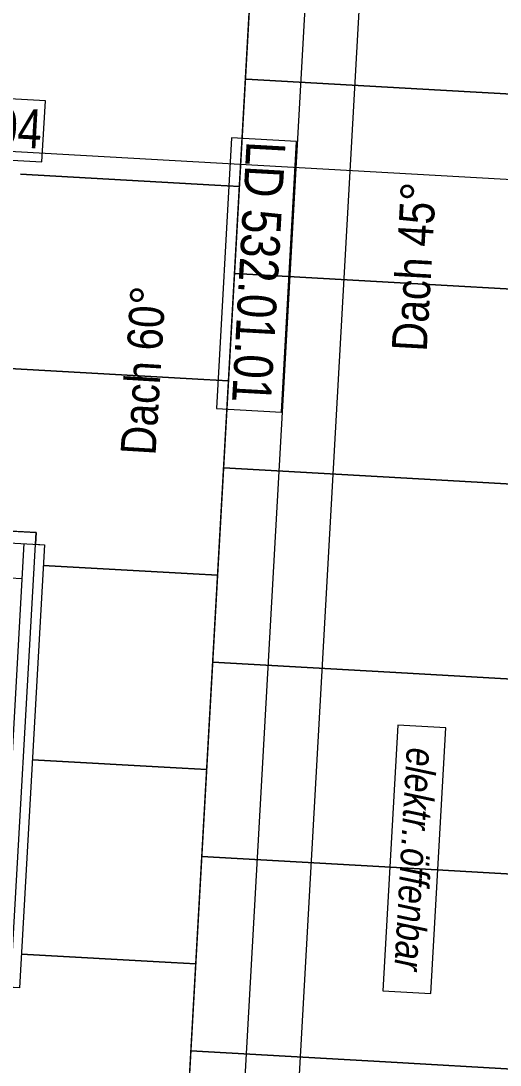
# Model space of a CAD drawing. Header units: metres. Extents: x -19025 to 34897, y -14024 to 26069.
# Drawn here: x -11850 to -10620, y 18165 to 20846 of the extents above; entities that cross this region are included whole.
import ezdxf
from ezdxf.enums import TextEntityAlignment as Align

# ---------------------------------------------------------------- set-up
doc = ezdxf.new("R2010")
doc.units = ezdxf.units.M
doc.header["$MEASUREMENT"] = 0
for name, color, linetype in [('11__100 Achsraster', 7, 'Continuous'), ('310 Dachkonstruktion massiv', 7, 'Continuous'), ('520 Post', 7, 'Continuous'), ('930 Beschriftung Allgemein', 7, 'Continuous'), ('937 Beschriftung Detail', 7, 'Continuous')]:
    doc.layers.add(name, color=color, linetype=linetype)
doc.styles.add('ERSTELLTER_STIL_1', font='ARIALN.TTF')
doc.styles.add('ERSTELLTER_STIL_4', font='arialbd.ttf')
doc.styles.add('ERSTELLTER_STIL_6', font='ARIALNI.TTF')
doc.styles.add('ERSTELLTER_STIL_9', font='arial.ttf', dxfattribs={"width": 0.8})
doc.linetypes.add('Grenze Bezirk', pattern='A,0,[2,22HAUS116_412 STG1 _ 2.DG_IndexB_2026-08-161.Shx,S=0.001587,R=0,X=0,Y=0],-0.25,0', length=0.25)

# ---------------------------------------------------------------- blocks, each defined once
blk = doc.blocks.new('*X657')
at = {"layer": '310 Dachkonstruktion massiv', "color": 8, "linetype": 'Continuous', "lineweight": 5}
for p, q in [((-13.603, 24.7557), (-13.1037, 24.7277)), ((-13.1037, 24.7277), (-13.603, 24.7557)), ((-13.1037, 24.7277), (-13.0407, 24.7241)), ((-13.0407, 24.7241), (-13.1037, 24.7277)), ((-13.6309, 24.2564), (-13.1317, 24.2285)), ((-13.1317, 24.2285), (-13.6309, 24.2564)), ((-13.1317, 24.2285), (-13.0687, 24.2249)), ((-13.0687, 24.2249), (-13.1317, 24.2285)), ((-13.5441, 23.7508), (-13.1597, 23.7292)), ((-13.1597, 23.7292), (-13.5441, 23.7508)), ((-13.1597, 23.7292), (-13.0967, 23.7257)), ((-13.0967, 23.7257), (-13.1597, 23.7292)), ((-13.5721, 23.2516), (-13.1877, 23.23)), ((-13.1877, 23.23), (-13.5721, 23.2516)), ((-13.1877, 23.23), (-13.1247, 23.2265)), ((-13.1247, 23.2265), (-13.1877, 23.23)), ((-13.6001, 22.7524), (-13.2157, 22.7308)), ((-13.2157, 22.7308), (-13.6001, 22.7524)), ((-13.2157, 22.7308), (-13.1527, 22.7273)), ((-13.1527, 22.7273), (-13.2157, 22.7308))]:
    blk.add_line(p, q, dxfattribs=at)
blk = doc.blocks.new('Einfache Dachfensteröffnung_16')
at = {"layer": '310 Dachkonstruktion massiv', "linetype": 'Continuous', "lineweight": 0}
for p, q in [((0.5994, 0.6), (-0.5994, 0.6)), ((-0.5994, 0.6), (-0.5994, 0)), ((0.5994, 0), (0.5994, 0.6)), ((-0.5994, 0), (0.5994, 0))]:
    blk.add_line(p, q, dxfattribs=at)
blk = doc.blocks.new('VELUX GGU')
at = {"layer": '310 Dachkonstruktion massiv', "color": 7, "linetype": 'Continuous', "lineweight": 13}
for p, q in [((-0.57, 0.6475), (0.57, 0.6475)), ((-0.48, 0), (-0.48, 0.6475)), ((0, 0.6475), (-0.48, 0.3425)), ((0, 0.6475), (0.48, 0.3425)), ((0.48, 0), (0.48, 0.6475)), ((0, 0.0375), (-0.48, 0.3425)), ((0, 0.0375), (0.48, 0.3425)), ((-0.48, 0.0375), (0.48, 0.0375))]:
    blk.add_line(p, q, dxfattribs=at)
at = {"layer": '310 Dachkonstruktion massiv', "color": 7, "linetype": 'Continuous', "lineweight": 13, "flags": 128}
blk.add_lwpolyline([(-0.57, 0), (0.57, 0), (0.57, 0.7), (-0.57, 0.7)], close=True, dxfattribs=at)
at = {"layer": '310 Dachkonstruktion massiv', "color": 255, "linetype": 'Continuous', "lineweight": 13, "style": 'ERSTELLTER_STIL_1'}
blk.add_attdef('BO_edinum', text='', height=0.005, rotation=180, dxfattribs=at).set_placement((0, 0.35), align=Align.MIDDLE_CENTER)
blk = doc.blocks.new('Dachfläche_29_1', base_point=(-13.2152, 21.6128))
at = {"layer": '310 Dachkonstruktion massiv', "color": 7, "linetype": 'Continuous', "lineweight": 13, "flags": 128}
for points in [[(-14.3973, 28.1581), (-14.7391, 22.0587), (-14.0402, 22.0195), (-14.0604, 21.6602), (-13.2152, 21.6128), (-12.8522, 28.0874)], [(-14.3038, 22.7049), (-14.24, 23.8431), (-14.1632, 23.8388), (-14.1616, 23.8688), (-13.5625, 23.8352), (-13.5642, 23.8052), (-13.5411, 23.8039), (-13.6049, 22.6657), (-13.628, 22.667), (-13.6296, 22.6382), (-14.2287, 22.6718), (-14.227, 22.7006)]]:
    blk.add_lwpolyline(points, close=True, dxfattribs=at)
at = {"layer": '310 Dachkonstruktion massiv', "color": 7, "linetype": 'Continuous', "lineweight": 13}
blk.add_blockref('*X657', (0, 0), dxfattribs=at)
at = {"layer": '310 Dachkonstruktion massiv', "linetype": 'Continuous', "lineweight": 0, "rotation": 266.7914836002512}
blk.add_blockref('Einfache Dachfensteröffnung_16', (-14.1951, 23.2703), dxfattribs=at)
at = {"layer": '310 Dachkonstruktion massiv', "linetype": 'Continuous', "lineweight": 0}
ref = blk.add_blockref('VELUX GGU', (-14.2719, 23.274), dxfattribs=dict(at, xscale=-1, rotation=266.7914836002512))
ref.add_attrib('BO_edinum', '114/140', dxfattribs={"color": 8, "linetype": 'Continuous', "lineweight": 13, "height": 0.005, "rotation": 86.7915, "style": 'ERSTELLTER_STIL_1'}).set_placement((-13.9225, 23.2544), align=Align.MIDDLE_CENTER)
blk = doc.blocks.new('*X901')
at = {"layer": '310 Dachkonstruktion massiv', "color": 8, "linetype": 'Continuous', "lineweight": 5}
for p, q in [((-13.0253, 25), (-13.0237, 24.9999)), ((-13.0237, 24.9999), (-13.0253, 25)), ((-13.0237, 24.9999), (-12.5245, 24.9716)), ((-12.5245, 24.9716), (-13.0237, 24.9999)), ((-12.5245, 24.9716), (-12.0734, 24.946)), ((-12.0734, 24.946), (-12.5245, 24.9716)), ((-13.0533, 24.5008), (-13.052, 24.5007)), ((-13.052, 24.5007), (-13.0533, 24.5008)), ((-13.052, 24.5007), (-12.5528, 24.4724)), ((-12.5528, 24.4724), (-13.052, 24.5007)), ((-12.5528, 24.4724), (-12.1014, 24.4468)), ((-12.1014, 24.4468), (-12.5528, 24.4724)), ((-13.0812, 24.0016), (-13.0803, 24.0015)), ((-13.0803, 24.0015), (-13.0812, 24.0016)), ((-13.0803, 24.0015), (-12.5811, 23.9732)), ((-12.5811, 23.9732), (-13.0803, 24.0015)), ((-12.5811, 23.9732), (-12.1294, 23.9476)), ((-12.1294, 23.9476), (-12.5811, 23.9732)), ((-13.1092, 23.5023), (-13.1086, 23.5023)), ((-13.1086, 23.5023), (-13.1092, 23.5023)), ((-13.1086, 23.5023), (-12.6094, 23.474)), ((-12.6094, 23.474), (-13.1086, 23.5023)), ((-12.6094, 23.474), (-12.1574, 23.4484)), ((-12.1574, 23.4484), (-12.6094, 23.474)), ((-13.1372, 23.0031), (-13.1369, 23.0031)), ((-13.1369, 23.0031), (-13.1372, 23.0031)), ((-13.1369, 23.0031), (-12.6377, 22.9748)), ((-12.6377, 22.9748), (-13.1369, 23.0031)), ((-12.6377, 22.9748), (-12.1854, 22.9492)), ((-12.1854, 22.9492), (-12.6377, 22.9748)), ((-13.1652, 22.5039), (-12.666, 22.4756)), ((-12.666, 22.4756), (-13.1652, 22.5039)), ((-12.666, 22.4756), (-12.2133, 22.45)), ((-12.2133, 22.45), (-12.666, 22.4756))]:
    blk.add_line(p, q, dxfattribs=at)
blk = doc.blocks.new('Dachfläche_56_1', base_point=(-12.8522, 28.0874))
at = {"layer": '310 Dachkonstruktion massiv', "color": 7, "linetype": 'Continuous', "lineweight": 13, "flags": 128}
blk.add_lwpolyline([(-12.8522, 28.0874), (-13.195, 21.9722), (-12.2431, 21.9189)], dxfattribs=at)
at = {"layer": '310 Dachkonstruktion massiv', "color": 7, "linetype": 'Continuous', "lineweight": 13}
blk.add_blockref('*X901', (0, 0), dxfattribs=at)
blk = doc.blocks.new('Standard-Rastermarker_22')
at = {"layer": '11__100 Achsraster', "color": 8, "linetype": 'Grenze Bezirk', "lineweight": 5}
blk.add_line((1, 0), (23.3953, 0), dxfattribs=at)
at = {"layer": '11__100 Achsraster', "color": 8, "lineweight": 5, "style": 'ERSTELLTER_STIL_4'}
blk.add_attdef('AC_MarkerText_1', text='', height=0.2, rotation=273.2085, dxfattribs=at).set_placement((-0.1045, -0.0376), align=Align.TOP_CENTER)
blk = doc.blocks.new('Regenrinne 27')
at = {"layer": '520 Post', "color": 7, "linetype": 'Continuous', "lineweight": 13, "flags": 128}
blk.add_lwpolyline([(0, -0.07), (6.2827, -0.07), (6.2827, 0.07), (0, 0.07)], close=True, dxfattribs=at)

msp = doc.modelspace()

# ---------------------------------------------------------------- linework, layer by layer
at = {"layer": '930 Beschriftung Allgemein', "color": 7, "linetype": 'Continuous', "lineweight": 13, "flags": 128}
msp.add_lwpolyline([(-10883.051, 19037.193), (-10921.204, 18355.634), (-10797.868, 18348.73), (-10759.715, 19030.289), (-10883.051, 19037.193)], close=True, dxfattribs=at)
at = {"layer": '937 Beschriftung Detail', "color": 155, "linetype": 'Continuous', "lineweight": 5, "true_color": 0x416cbe, "flags": 128}
msp.add_lwpolyline([(-12470.846, 20521.698), (-11796.245, 20483.876), (-11787.448, 20640.773), (-12462.049, 20678.595), (-12470.846, 20521.698)], close=True, dxfattribs=at)
at = {"layer": '937 Beschriftung Detail', "color": 7, "linetype": 'Continuous', "lineweight": 13, "flags": 128}
msp.add_lwpolyline([(-11309.473, 20545.369), (-11348.429, 19850.451), (-11181.548, 19841.096), (-11142.592, 20536.014), (-11309.473, 20545.369)], close=True, dxfattribs=at)

# ---------------------------------------------------------------- block references
at = {"layer": '11__100 Achsraster', "color": 7, "linetype": 'Continuous', "lineweight": 18, "xscale": 1000, "yscale": 1000, "zscale": 1000, "rotation": 356.7914836001973}
msp.add_blockref('Standard-Rastermarker_22', (-18511.319, 20882.897), dxfattribs=at)
at = {"layer": '310 Dachkonstruktion massiv', "color": 7, "linetype": 'Continuous', "lineweight": 13, "xscale": 1000, "yscale": 1000, "zscale": 1000}
for name, p in [('Dachfläche_29_1', (-11463.824, 17309.719)), ('Dachfläche_56_1', (-11100.869, 23784.375))]:
    msp.add_blockref(name, p, dxfattribs=at)
at = {"layer": '520 Post', "color": 7, "linetype": 'Continuous', "lineweight": 13, "xscale": 999.9999999999995, "yscale": 999.9999999999995, "zscale": 999.9999999999995, "rotation": 266.7959796054934}
msp.add_blockref('Regenrinne 27', (-10880.05, 23943.836), dxfattribs=at)

# ---------------------------------------------------------------- texts
at = {"layer": '930 Beschriftung Allgemein', "color": 7, "linetype": 'Continuous', "lineweight": 13}
for s, insert, char_height, attachment_point, rotation, style in [('\\A1;{\\pqc;\\fArial Narrow|b0|i0|c0|p0;\\W1.000000;Dach \\fArial Narrow|b0|i0|c0|p0;\\W1.000000;45\\fArial Narrow|b0|i0|c0|p0;\\W1.000000;°}', (-10840.945, 20215.072), 90, 5, 86.789844, 'ERSTELLTER_STIL_1'), ('\\A1;{\\pqc;\\fArial Narrow|b0|i0|c0|p0;\\W1.000000;Dach 60°}', (-11581.34, 19951.314), 90, 2, 86.482146, 'ERSTELLTER_STIL_1'), ('\\A1;{\\pqc;\\fArial Narrow|b0|i1|c0|p0;\\W1.000000;el\\fArial Narrow|b0|i1|c0|p0;\\W1.000000;ektr.\\fArial Narrow|b0|i1|c0|p0;\\W1.000000;.öffenbar}', (-10800.936, 18690.749), 75, 2, 266.79598, 'ERSTELLTER_STIL_6')]:
    msp.add_mtext(s, dxfattribs=dict(at, insert=insert, char_height=char_height, attachment_point=attachment_point, rotation=rotation, style=style))
at = {"layer": '937 Beschriftung Detail', "color": 7, "linetype": 'Continuous', "lineweight": 13, "char_height": 100, "attachment_point": 7, "style": 'ERSTELLTER_STIL_9'}
for s, insert, rotation in [('\\A1;{\\pql;\\fArial|b0|i0|c0|p0;\\W0.800000;LD 535.02.0\\fArial|b0|i0|c0|p0;\\W0.800000;4}', (-12469.024, 20554.192), 356.791061), ('\\A1;{\\pql;\\fArial|b0|i0|c0|p0;\\W0.800000;LD 53\\fArial|b0|i0|c0|p0;\\W0.800000;2\\fArial|b0|i0|c0|p0;\\W0.800000;.0\\fArial|b0|i0|c0|p0;\\W0.800000;1\\fArial|b0|i0|c0|p0;\\W0.800000;.0\\fArial|b0|i0|c0|p0;\\W0.800000;1}', (-11272.267, 20538.275), 266.791484)]:
    msp.add_mtext(s, dxfattribs=dict(at, insert=insert, rotation=rotation))

doc.saveas('drawing.dxf')
